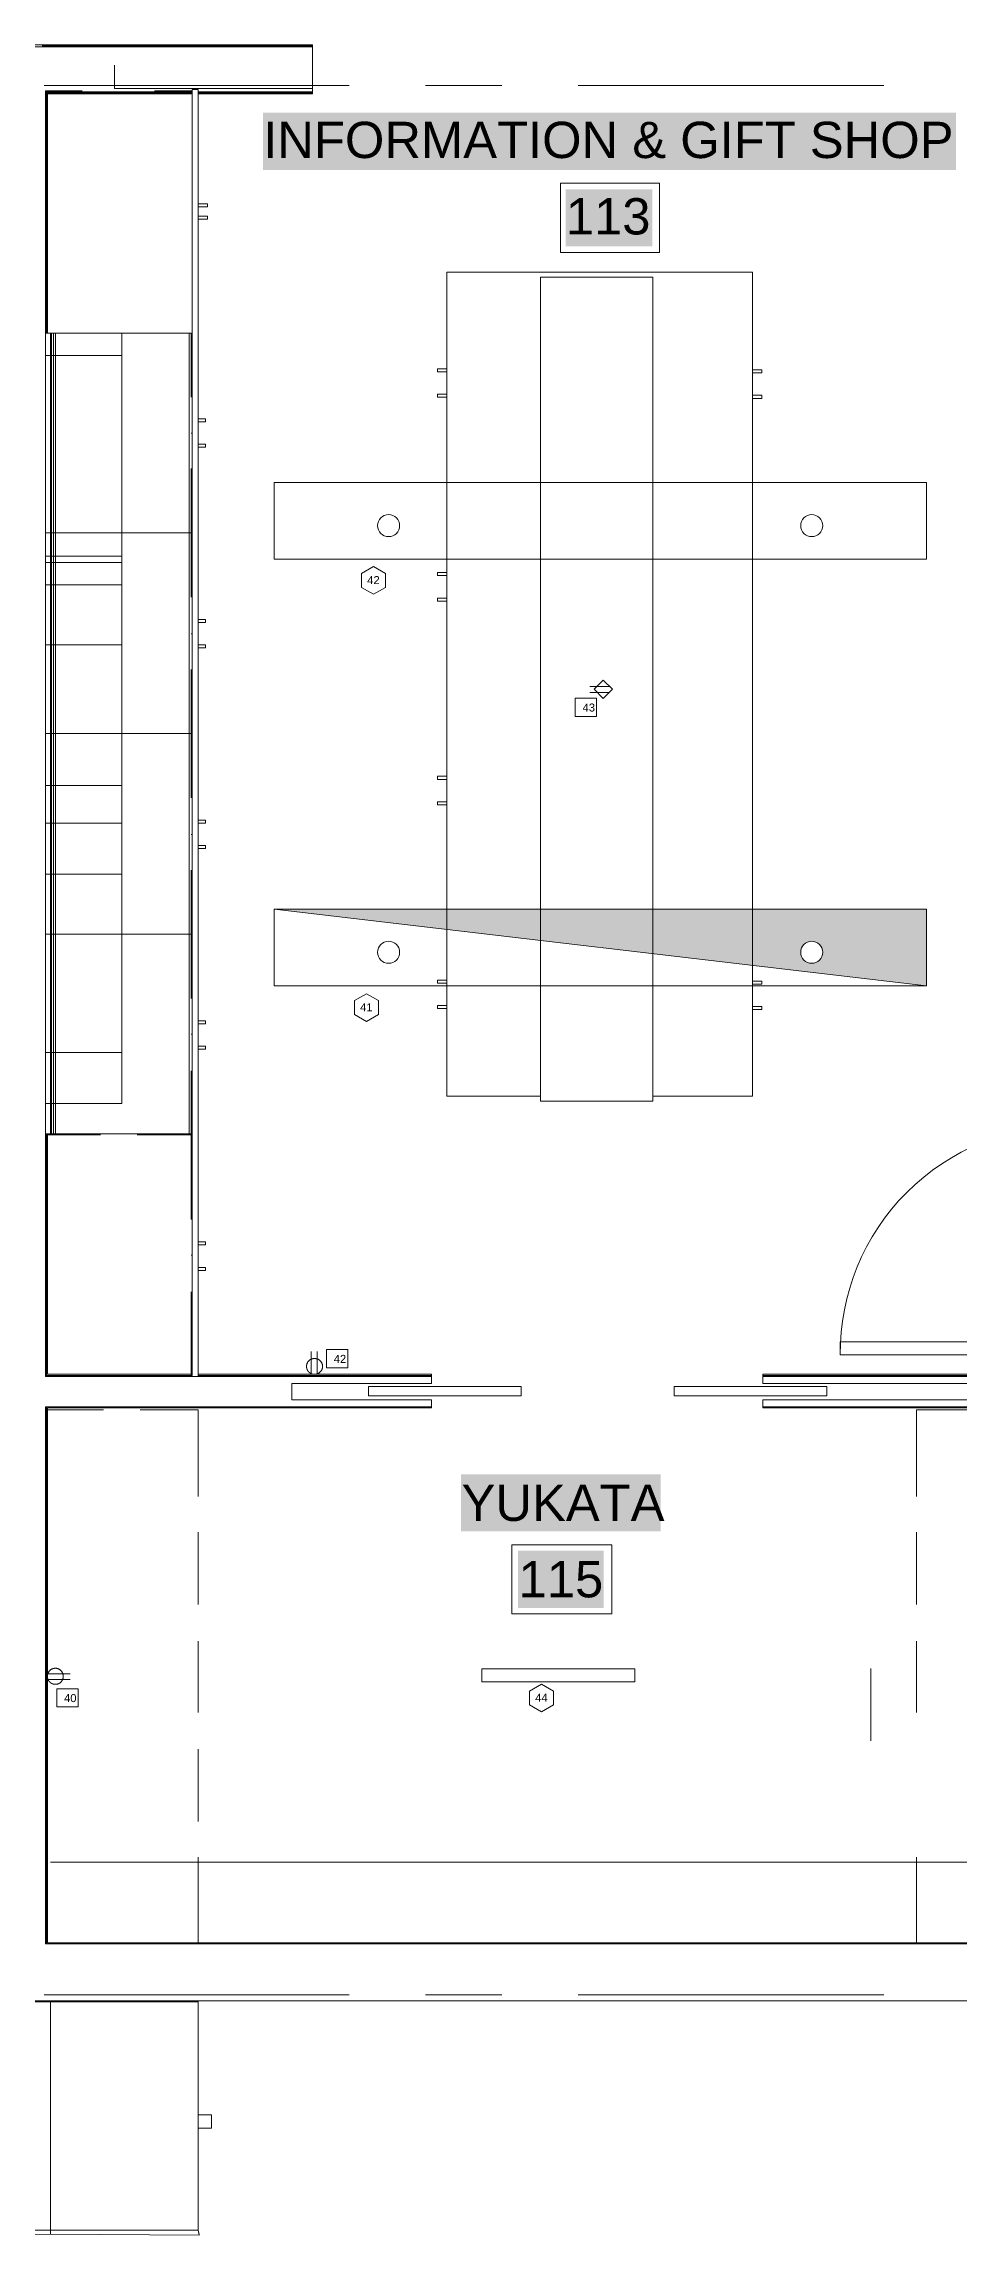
# Model space of a CAD drawing. Header units: inches. Extents: x 0.9 to 36.3, y 0.7 to 23.3.
# Drawn here: x 20.31 to 21.805, y 5.716 to 9.301 of the extents above; entities that cross this region are included whole.
import ezdxf

# ---------------------------------------------------------------- set-up
doc = ezdxf.new("R2010")
doc.units = ezdxf.units.IN
for name, color, linetype, lineweight, true_color in [('Blocks', 7, 'Continuous', 5, 0x9a9c7f), ('Boarder for name', 7, 'Continuous', 5, 0x777777), ('Doors', 7, 'Continuous', 5, 0xf2db9c), ('Lights', 7, 'Continuous', 5, 0xff0a0a), ('Numbering Lights', 1, 'Continuous', 0, 0xff0000), ('PDF_Geometry', 7, 'Continuous', 9, 0x777777)]:
    doc.layers.add(name, color=color, linetype=linetype, lineweight=lineweight, true_color=true_color)
doc.layers.add('Numbering receptecles', color=170, linetype='Continuous', lineweight=0)
doc.layers.add('Receptacles', color=170, linetype='Continuous', lineweight=0)
doc.layers.add('PDF_Solid Fills', color=7, linetype='Continuous', true_color=0xffffff)
doc.layers.add('PDF_Text', color=7, linetype='Continuous')
doc.styles.add('PDF Arial', font='arial.ttf')
doc.styles.get("Standard").update_dxf_attribs({"font": 'arial.ttf'})

msp = doc.modelspace()

# ---------------------------------------------------------------- hatches: boundary and pattern name
at = {"layer": 'Lights', "linetype": 'ByBlock', "ltscale": 0.001, "transparency": 33554559}
h = msp.add_hatch(color=256, dxfattribs=at)
h.paths.add_polyline_path([(21.7535, 7.8855), (21.4691, 7.8855), (21.4691, 7.7938), (21.7535, 7.7605)])
h.paths.add_polyline_path([(21.5839, 7.8152, -1), (21.5479, 7.8152, -1)], flags=16)
h.paths.add_polyline_path([(21.4691, 7.8855), (21.3058, 7.8855), (21.3058, 7.8129), (21.4691, 7.7938)])
h.paths.add_polyline_path([(21.3058, 7.8855), (21.1225, 7.8855), (21.1225, 7.8344), (21.3058, 7.8129)])
h.paths.add_polyline_path([(21.1225, 7.8855), (20.9691, 7.8855), (20.9691, 7.8524), (21.1225, 7.8344)])
h.paths.add_polyline_path([(20.9691, 7.8855), (20.6865, 7.8855), (20.9691, 7.8524)])

# ---------------------------------------------------------------- linework, layer by layer
at = {"layer": 'Blocks', "linetype": 'ByBlock'}
for points in [[(21.3058, 7.5797), (21.4691, 7.5797), (21.4691, 8.928), (20.9691, 8.928), (21.4691, 8.928), (21.4691, 7.5797)], [(21.1225, 8.9196), (21.1225, 7.5714), (21.3058, 7.5714), (21.3058, 8.9196), (21.1225, 8.9196), (21.1225, 7.5714), (21.3058, 7.5714), (21.3058, 8.9196), (21.1225, 8.9196), (21.3058, 8.9196), (21.3058, 7.5714), (21.1225, 7.5714)], [(20.9541, 8.7696), (20.9691, 8.7696), (20.9691, 8.7646), (20.9691, 8.7696), (20.9591, 8.7696), (20.9691, 8.7696), (20.9691, 8.7646), (20.9691, 8.7696), (20.9541, 8.7696), (20.9541, 8.7646), (20.9691, 8.7646), (20.9541, 8.7646)], [(20.9591, 8.7646), (20.9691, 8.7646)], [(21.4841, 8.763), (21.4691, 8.763), (21.4691, 8.768), (21.4841, 8.768)], [(21.4791, 8.768), (21.4691, 8.768)], [(20.9691, 8.723), (20.9541, 8.723), (20.9541, 8.728), (20.9691, 8.728), (20.9541, 8.728), (20.9541, 8.723), (20.9691, 8.723), (20.9591, 8.723)], [(20.9691, 8.728), (20.9591, 8.728)], [(21.4691, 8.7263), (21.4841, 8.7263), (21.4841, 8.7213), (21.4691, 8.7213)], [(20.9541, 7.7697), (20.9691, 7.7697), (20.9691, 7.7647), (20.9691, 7.7697), (20.9591, 7.7697), (20.9691, 7.7697), (20.9691, 7.7647), (20.9691, 7.7697), (20.9541, 7.7697), (20.9541, 7.7647), (20.9691, 7.7647), (20.9541, 7.7647)], [(20.9591, 7.7647), (20.9691, 7.7647)], [(21.4841, 7.763), (21.4691, 7.763), (21.4691, 7.768), (21.4841, 7.768)], [(21.4791, 7.768), (21.4691, 7.768)], [(20.9691, 7.723), (20.9541, 7.723), (20.9541, 7.728), (20.9691, 7.728), (20.9541, 7.728), (20.9541, 7.723), (20.9691, 7.723), (20.9591, 7.723)], [(20.9691, 7.728), (20.9591, 7.728)], [(21.4691, 7.7264), (21.4841, 7.7264), (21.4841, 7.7214), (21.4691, 7.7214)]]:
    msp.add_lwpolyline(points, close=True, dxfattribs=at)
for points in [[(20.9691, 7.6864), (20.9691, 7.5797), (20.9775, 7.5797), (21.1225, 7.5797), (20.9691, 7.5797), (20.9691, 8.928), (20.9691, 7.5797), (21.1225, 7.5797), (20.9691, 7.5797), (20.9691, 8.928), (21.4691, 8.928), (21.4691, 7.5797), (21.3058, 7.5797), (21.4608, 7.5797), (21.4691, 7.5797), (21.4691, 7.6864)], [(20.9691, 8.9113), (20.9691, 8.8046)], [(21.4691, 8.8046), (21.4691, 8.9113)], [(21.4691, 8.763), (21.4791, 8.763), (21.4691, 8.763), (21.4841, 8.763), (21.4841, 8.768), (21.4691, 8.768)], [(20.9691, 8.723), (20.9691, 8.728), (20.9691, 8.723)], [(20.9691, 8.723), (20.9691, 8.728), (20.9691, 8.723)], [(21.4691, 8.7213), (21.4791, 8.7213), (21.4691, 8.7213), (21.4841, 8.7213), (21.4841, 8.7263), (21.4691, 8.7263), (21.4791, 8.7263), (21.4691, 8.7263)], [(20.9691, 8.6863), (20.9691, 8.578), (20.9691, 8.4713)], [(21.4691, 8.4713), (21.4691, 8.578), (21.4691, 8.6863)], [(21.4691, 7.763), (21.4791, 7.763), (21.4691, 7.763), (21.4841, 7.763), (21.4841, 7.768), (21.4691, 7.768)], [(20.9691, 7.723), (20.9691, 7.728), (20.9691, 7.723)], [(20.9691, 7.723), (20.9691, 7.728), (20.9691, 7.723)], [(21.4691, 7.7214), (21.4791, 7.7214), (21.4691, 7.7214), (21.4841, 7.7214), (21.4841, 7.7264), (21.4691, 7.7264), (21.4791, 7.7264), (21.4691, 7.7264)]]:
    msp.add_lwpolyline(points, dxfattribs=at)
at = {"layer": 'Boarder for name', "linetype": 'ByBlock'}
for points in [[(21.1552, 9.0734), (21.3168, 9.0734), (21.3168, 8.9601), (21.1552, 8.9601)], [(21.0757, 6.846), (21.239, 6.846), (21.239, 6.7327), (21.0757, 6.7327)]]:
    msp.add_lwpolyline(points, close=True, dxfattribs=at)
at = {"layer": 'Doors', "linetype": 'ByBlock'}
msp.add_lwpolyline([(21.6125, 7.178), (21.6125, 7.1564), (21.9874, 7.1564), (21.9874, 7.178)], close=True, dxfattribs=at)
msp.add_arc((21.9845, 7.1593), 0.372, 89.546, 180.454, dxfattribs=at)
at = {"layer": 'Lights', "linetype": 'ByBlock', "ltscale": 0.001}
msp.add_line((20.6865, 7.8855), (21.7535, 7.7605), dxfattribs=at)
at = {"layer": 'Lights', "linetype": 'ByBlock'}
for points in [[(21.7535, 8.4584), (20.6865, 8.4584), (20.6865, 8.5834), (21.7535, 8.5834)], [(21.7535, 7.7605), (20.6865, 7.7605), (20.6865, 7.8855), (21.7535, 7.8855)], [(21.0266, 6.6217), (21.0266, 6.6427), (21.2766, 6.6427), (21.2766, 6.6217)]]:
    msp.add_lwpolyline(points, close=True, dxfattribs=at)
for centre in [(20.8739, 8.5131), (21.5659, 8.5131), (20.8739, 7.8152), (21.5659, 7.8152)]:
    msp.add_circle(centre, 0.018, dxfattribs=at)
at = {"layer": 'Numbering Lights', "linetype": 'ByBlock', "ltscale": 0.001}
for points in [[(20.8494, 8.4462), (20.8297, 8.4348), (20.8297, 8.4121), (20.8494, 8.4008), (20.869, 8.4121), (20.869, 8.4348)], [(20.8378, 7.7474), (20.8182, 7.7361), (20.8182, 7.7134), (20.8378, 7.702), (20.8575, 7.7134), (20.8575, 7.7361)], [(21.1241, 6.6178), (21.1045, 6.6065), (21.1045, 6.5838), (21.1241, 6.5724), (21.1438, 6.5838), (21.1438, 6.6065)]]:
    msp.add_lwpolyline(points, close=True, dxfattribs=at)
at = {"layer": 'Numbering receptecles', "linetype": 'ByBlock', "ltscale": 0.001}
for points in [[(21.1791, 8.2308), (21.2141, 8.2308), (21.2141, 8.2009), (21.1791, 8.2009)], [(20.7721, 7.1652), (20.8071, 7.1652), (20.8071, 7.1353), (20.7721, 7.1353)], [(20.331, 6.6103), (20.366, 6.6103), (20.366, 6.5805), (20.331, 6.5805)]]:
    msp.add_lwpolyline(points, close=True, dxfattribs=at)
at = {"layer": 'PDF_Geometry', "linetype": 'ByBlock'}
for points in [[(18.5709, 9.298), (18.5709, 9.1913), (18.5726, 9.1913), (18.5726, 9.2963), (20.3075, 9.2963), (20.7492, 9.2963), (20.7492, 9.298), (20.7492, 9.2996), (20.3075, 9.2996), (18.5876, 9.2996), (18.5876, 9.3013), (18.5692, 9.3013), (18.5692, 9.2863), (18.5709, 9.2863), (18.5692, 9.2863), (18.5692, 9.3013), (18.5876, 9.3013), (18.5876, 9.298), (18.5709, 9.298), (18.5709, 9.2863), (18.5709, 9.1913), (18.5709, 9.2196)], [(20.3142, 6.0998), (20.0359, 6.0998), (20.0359, 6.1931), (20.2375, 6.1931), (20.2375, 7.6647), (19.0326, 7.6647), (19.0326, 7.7147), (20.2375, 7.7147), (20.2375, 9.223), (18.6226, 9.223), (18.6226, 9.1913), (18.5726, 9.1913), (18.5726, 9.2663), (18.5726, 9.2963), (18.6226, 9.2963), (20.3075, 9.2963), (20.7492, 9.2963), (20.7492, 9.2663), (20.7492, 9.223), (20.5625, 9.223)], [(20.3075, 9.298), (20.7492, 9.298), (20.3075, 9.298)], [(20.7492, 9.2913), (20.7492, 9.228), (20.4258, 9.228), (20.4258, 9.2663)], [(20.7492, 9.228), (20.7492, 9.2913)], [(20.3108, 9.233), (20.8092, 9.233)], [(20.3125, 9.0846), (20.3125, 9.2246), (20.3725, 9.2246)], [(20.3458, 9.223), (20.3458, 9.2213), (20.3458, 9.2196), (20.3158, 9.2196), (20.3142, 9.2213), (20.5525, 9.2213), (20.3142, 9.2213), (20.3458, 9.2213), (20.3125, 9.2213)], [(20.5525, 7.1214), (20.3125, 7.1214), (20.3125, 7.6647), (20.3125, 7.7147), (20.3125, 9.223), (20.5525, 9.223)], [(20.5525, 9.223), (20.3125, 9.223), (20.3125, 8.8563)], [(20.3142, 9.2213), (20.3158, 9.2196), (20.3158, 8.828)], [(20.3142, 9.2213), (20.3142, 8.828), (20.3142, 9.2213)], [(20.5525, 9.2196), (20.3158, 9.2196)], [(20.4908, 9.2246), (20.5525, 9.2246)], [(20.5625, 7.1247), (20.9441, 7.1247), (20.9441, 7.123), (20.9441, 7.1214), (20.5625, 7.1214), (20.5625, 9.2263), (20.5525, 9.2263), (20.5525, 7.123)], [(20.5625, 7.6514), (20.5625, 7.5164), (20.5625, 8.8296), (20.5625, 9.2263), (20.5525, 9.2263), (20.5525, 8.8296), (20.5525, 7.5164), (20.5525, 7.123)], [(20.5625, 9.2246), (20.5625, 9.0846)], [(20.5625, 9.223), (20.7492, 9.223), (20.7492, 9.2213), (20.7492, 9.2196), (20.5625, 9.2196)], [(20.9341, 9.233), (21.0591, 9.233)], [(21.1841, 9.233), (21.6841, 9.233)], [(20.5625, 9.0346), (20.5725, 9.0346), (20.5625, 9.0346), (20.5775, 9.0346), (20.5775, 9.0396), (20.5625, 9.0396), (20.5725, 9.0396), (20.5625, 9.0396)], [(20.5625, 9.0146), (20.5725, 9.0146), (20.5625, 9.0146), (20.5775, 9.0146), (20.5775, 9.0196), (20.5625, 9.0196), (20.5725, 9.0196), (20.5625, 9.0196)], [(20.3725, 7.1214), (20.3125, 7.1214), (20.3125, 7.518), (20.5475, 7.518), (20.5475, 8.828), (20.3125, 8.828), (20.3725, 8.828), (20.3125, 8.828), (20.3125, 8.968)], [(20.5625, 8.968), (20.5625, 8.828), (20.5625, 8.6946)], [(20.3125, 8.6946), (20.3125, 8.828), (20.4025, 8.828)], [(20.3208, 8.828), (20.3258, 8.828), (20.3292, 8.828)], [(20.3208, 8.828), (20.3258, 8.828), (20.3292, 8.828)], [(20.3208, 8.828), (20.3258, 8.828), (20.3292, 8.828)], [(20.3225, 8.828), (20.3258, 8.828), (20.3292, 8.828)], [(20.3225, 8.828), (20.3225, 7.518)], [(20.3258, 8.828), (20.3258, 7.518)], [(20.3258, 8.828), (20.3258, 7.518)], [(20.3292, 8.828), (20.3292, 7.518)], [(20.3292, 8.828), (20.3292, 7.518)], [(20.3292, 8.828), (20.3292, 7.518)], [(20.3292, 8.828), (20.3292, 7.518)], [(20.4625, 8.828), (20.5525, 8.828), (20.4908, 8.828), (20.5508, 8.828), (20.5508, 8.723)], [(20.5525, 8.828), (20.5508, 8.828)], [(20.5508, 8.6646), (20.5525, 8.6646)], [(20.3125, 8.3663), (20.3125, 8.5013), (20.4025, 8.5013), (20.3125, 8.5013), (20.3125, 8.6346)], [(20.5508, 8.6063), (20.5508, 8.5013), (20.3292, 8.5013), (20.5508, 8.5013), (20.5508, 8.3963)], [(20.5625, 8.6346), (20.5625, 8.5013), (20.5625, 8.3663)], [(20.9691, 8.3897), (20.9691, 8.3947), (20.9691, 8.3897)], [(20.9691, 8.3897), (20.9691, 8.3947), (20.9691, 8.3897)], [(20.9691, 8.353), (20.9691, 8.2463), (20.9691, 8.138)], [(21.4691, 8.353), (21.4691, 8.2463), (21.4691, 8.138)], [(20.5508, 8.3363), (20.5525, 8.3363)], [(20.3125, 8.038), (20.3125, 8.173), (20.4025, 8.173), (20.3125, 8.173), (20.3125, 8.308)], [(20.5625, 8.308), (20.5625, 8.173), (20.5625, 8.038)], [(20.5508, 8.278), (20.5508, 8.173), (20.3292, 8.173), (20.5508, 8.173), (20.5508, 8.068)], [(20.9691, 8.0563), (20.9691, 8.0613), (20.9691, 8.0563)], [(20.9691, 8.0563), (20.9691, 8.0613), (20.9691, 8.0563)], [(20.5508, 8.008), (20.5525, 8.008)], [(20.9691, 8.0197), (20.9691, 7.913), (20.9691, 7.8047)], [(21.4691, 8.0197), (21.4691, 7.913), (21.4691, 7.8047)], [(20.3125, 7.7097), (20.3125, 7.8447), (20.4025, 7.8447), (20.3125, 7.8447), (20.3125, 7.9797)], [(20.5625, 7.9797), (20.5625, 7.8447), (20.5625, 7.7097)], [(20.5508, 7.9497), (20.5508, 7.8447), (20.3292, 7.8447), (20.5508, 7.8447), (20.5508, 7.7397)], [(20.5508, 7.6814), (20.5525, 7.6814)], [(20.4025, 7.5164), (20.3125, 7.5164), (20.3125, 7.6514)], [(20.5508, 7.6214), (20.5508, 7.5164), (20.4908, 7.5164), (20.5508, 7.5164), (20.5508, 7.378)], [(20.3125, 7.3797), (20.3125, 7.518), (20.3725, 7.518)], [(20.5525, 7.1214), (20.3125, 7.1214), (20.3125, 7.123), (20.5525, 7.123), (20.3142, 7.123), (20.3142, 7.518), (20.3142, 7.1214)], [(20.3158, 7.518), (20.3158, 7.1247), (20.5525, 7.1247)], [(20.3258, 7.518), (20.3208, 7.518)], [(20.3258, 7.518), (20.3208, 7.518)], [(20.3292, 7.518), (20.3258, 7.518), (20.3208, 7.518)], [(20.3292, 7.518), (20.3258, 7.518), (20.3208, 7.518)], [(20.3292, 7.518), (20.3258, 7.518), (20.3208, 7.518)], [(20.3292, 7.518), (20.3258, 7.518), (20.3225, 7.518)], [(20.3292, 7.518), (20.3258, 7.518), (20.3225, 7.518)], [(20.3292, 7.518), (20.3258, 7.518), (20.3225, 7.518)], [(20.3292, 7.518), (20.3258, 7.518)], [(20.3292, 7.518), (20.3258, 7.518)], [(20.5525, 7.5164), (20.5508, 7.5164), (20.5525, 7.5164), (20.4625, 7.5164)], [(20.4908, 7.518), (20.5525, 7.518)], [(20.5625, 7.518), (20.5625, 7.3797)], [(20.5625, 7.1214), (20.5625, 7.5164)], [(23.6524, 7.4097), (23.6524, 7.1214), (23.6524, 7.433), (23.7024, 7.433), (23.7024, 7.0964), (23.7024, 7.0597), (23.7024, 7.0164), (23.6524, 7.0164), (23.6524, 7.0597), (23.6524, 7.0714), (22.0358, 7.0714), (22.0358, 6.1931), (23.6524, 6.1931), (23.6524, 6.2247), (23.7024, 6.2247), (23.7024, 6.1931), (23.9507, 6.1931), (23.9507, 6.0998), (20.3292, 6.0998)], [(20.5508, 7.3197), (20.5525, 7.3197)], [(20.3725, 7.123), (20.3125, 7.123), (20.3125, 7.2614)], [(20.5508, 7.2597), (20.5508, 7.123)], [(20.5625, 7.2614), (20.5625, 7.123)], [(21.9874, 6.1931), (20.3125, 6.1931), (20.3125, 7.0714), (20.9441, 7.0714), (20.9441, 7.083), (20.7158, 7.083), (20.7158, 7.1097), (20.9441, 7.1097), (20.9441, 7.1214), (20.5625, 7.1214)], [(20.5525, 7.123), (20.4908, 7.123)], [(20.5508, 7.1214), (20.4908, 7.1214)], [(20.5525, 7.1214), (20.5508, 7.1214)], [(20.5625, 7.1214), (20.5525, 7.1214), (20.5625, 7.1214)], [(21.9874, 7.1214), (21.4858, 7.1214), (21.4858, 7.123), (21.9858, 7.123)], [(21.9874, 7.1214), (21.4858, 7.1214), (21.4858, 7.1097), (21.8408, 7.1097)], [(20.3125, 7.0714), (20.3125, 7.0714)], [(20.3142, 7.0714), (20.9441, 7.0714), (20.3125, 7.0714), (20.9441, 7.0714), (20.9441, 7.0697), (20.3158, 7.0697), (20.3158, 6.1947), (21.9841, 6.1947), (21.9841, 7.0697), (21.4858, 7.0697), (21.4858, 7.0714), (21.9874, 7.0714), (21.4858, 7.0714), (21.9858, 7.0714), (21.9858, 6.1931), (21.9858, 7.0714)], [(21.9874, 7.0714), (21.9874, 6.1931), (21.9858, 6.1931), (20.3142, 6.1931), (20.3125, 6.1931), (20.3125, 7.0714)], [(20.3142, 7.0714), (20.3142, 6.1931), (20.3142, 7.0714)], [(20.9441, 7.0714), (20.9441, 7.0714)], [(21.8408, 7.083), (21.4858, 7.083), (21.4858, 7.0714), (21.9874, 7.0714)], [(21.4858, 7.0714), (21.4858, 7.0714)], [(21.7374, 6.9247), (21.7374, 7.0664), (21.8324, 7.0664)], [(21.7374, 6.7481), (21.7374, 6.8664)], [(21.7374, 6.5714), (21.7374, 6.6881)], [(21.6628, 6.5253), (21.6628, 6.6437)], [(20.3208, 6.3264), (21.9841, 6.3264)], [(21.8324, 6.1931), (21.7374, 6.1931), (21.7374, 6.3347)], [(20.3208, 6.0981), (20.3208, 5.7248), (20.3208, 5.7181), (20.0775, 5.7164)], [(20.5375, 6.0981), (20.5375, 6.0998), (20.5625, 6.0998), (20.3292, 6.0998), (20.3208, 6.0998), (20.3142, 6.0998), (20.0792, 6.0998), (20.1042, 6.0998), (20.3208, 6.0998), (20.5375, 6.0998)], [(20.3108, 6.1098), (20.8092, 6.1098)], [(20.3192, 6.0998), (20.3208, 6.0998), (20.3208, 6.0981), (20.3192, 6.0981)], [(20.5625, 6.0981), (20.5625, 6.0981)], [(20.5625, 5.8914), (20.5625, 5.7248), (20.5625, 6.0981), (20.5625, 5.9131)], [(20.9341, 6.1098), (21.0591, 6.1098)], [(21.1841, 6.1098), (21.6841, 6.1098)], [(20.5625, 5.9131), (20.5842, 5.9131), (20.5625, 5.9131)], [(20.5625, 5.8914), (20.5842, 5.8914), (20.5625, 5.8914)], [(20.5642, 5.7164), (20.3208, 5.7181)]]:
    msp.add_lwpolyline(points, dxfattribs=at)
for points in [[(20.5625, 9.2213), (20.7492, 9.2213)], [(20.5625, 9.0396), (20.5775, 9.0396), (20.5775, 9.0346), (20.5625, 9.0346)], [(20.5625, 9.0196), (20.5775, 9.0196), (20.5775, 9.0146), (20.5625, 9.0146)], [(20.3208, 7.518), (20.3208, 8.828), (20.3125, 8.828), (20.3125, 7.518)], [(20.4375, 8.453), (20.3125, 8.453), (20.3125, 8.828), (20.4375, 8.828)], [(20.3225, 8.828), (20.3208, 8.828), (20.3208, 7.518), (20.3225, 7.518)], [(20.3292, 8.828), (20.3258, 8.828), (20.3208, 8.828), (20.3258, 8.828), (20.3292, 8.828), (20.3258, 8.828), (20.3225, 8.828), (20.3258, 8.828)], [(20.3292, 7.518), (20.3292, 8.828)], [(20.3292, 7.518), (20.3292, 8.828)], [(20.4375, 8.4163), (20.3125, 8.4163), (20.3125, 8.7913), (20.4375, 8.7913)], [(20.5625, 8.688), (20.5742, 8.688), (20.5742, 8.683), (20.5625, 8.683), (20.5742, 8.683), (20.5742, 8.688), (20.5625, 8.688), (20.5692, 8.688)], [(20.5625, 8.683), (20.5692, 8.683)], [(20.5742, 8.6413), (20.5625, 8.6413), (20.5692, 8.6413), (20.5625, 8.6413), (20.5742, 8.6413), (20.5742, 8.6463), (20.5625, 8.6463), (20.5742, 8.6463)], [(20.5692, 8.6463), (20.5625, 8.6463)], [(20.4625, 8.5013), (20.5525, 8.5013)], [(20.5525, 8.5013), (20.5508, 8.5013)], [(20.4375, 8.088), (20.3125, 8.088), (20.3125, 8.463), (20.4375, 8.463)], [(20.9541, 8.4363), (20.9691, 8.4363), (20.9691, 8.4313), (20.9691, 8.4363), (20.9591, 8.4363), (20.9691, 8.4363), (20.9691, 8.4313), (20.9691, 8.4363), (20.9541, 8.4363), (20.9541, 8.4313), (20.9691, 8.4313), (20.9541, 8.4313)], [(20.9591, 8.4313), (20.9691, 8.4313)], [(20.9691, 8.3897), (20.9541, 8.3897), (20.9541, 8.3947), (20.9691, 8.3947), (20.9541, 8.3947), (20.9541, 8.3897), (20.9691, 8.3897), (20.9591, 8.3897)], [(20.9691, 8.3947), (20.9591, 8.3947)], [(20.5625, 8.3597), (20.5742, 8.3597), (20.5742, 8.3547), (20.5625, 8.3547), (20.5742, 8.3547), (20.5742, 8.3597), (20.5625, 8.3597), (20.5692, 8.3597)], [(20.5625, 8.3547), (20.5692, 8.3547)], [(20.4375, 7.943), (20.3125, 7.943), (20.3125, 8.318), (20.4375, 8.318)], [(20.5742, 8.313), (20.5625, 8.313), (20.5692, 8.313), (20.5625, 8.313), (20.5742, 8.313), (20.5742, 8.318), (20.5625, 8.318), (20.5742, 8.318)], [(20.5692, 8.318), (20.5625, 8.318)], [(20.4625, 8.173), (20.5525, 8.173)], [(20.5525, 8.173), (20.5508, 8.173)], [(20.9541, 8.103), (20.9691, 8.103), (20.9691, 8.098), (20.9691, 8.103), (20.9591, 8.103), (20.9691, 8.103), (20.9691, 8.098), (20.9691, 8.103), (20.9541, 8.103), (20.9541, 8.098), (20.9691, 8.098), (20.9541, 8.098)], [(20.9591, 8.098), (20.9691, 8.098)], [(20.5625, 8.0313), (20.5742, 8.0313), (20.5742, 8.0263), (20.5625, 8.0263), (20.5742, 8.0263), (20.5742, 8.0313), (20.5625, 8.0313), (20.5692, 8.0313)], [(20.9691, 8.0563), (20.9541, 8.0563), (20.9541, 8.0613), (20.9691, 8.0613), (20.9541, 8.0613), (20.9541, 8.0563), (20.9691, 8.0563), (20.9591, 8.0563)], [(20.9691, 8.0613), (20.9591, 8.0613)], [(20.4375, 7.6514), (20.3125, 7.6514), (20.3125, 8.0263), (20.4375, 8.0263)], [(20.5625, 8.0263), (20.5692, 8.0263)], [(20.5742, 7.9847), (20.5625, 7.9847), (20.5692, 7.9847), (20.5625, 7.9847), (20.5742, 7.9847), (20.5742, 7.9897), (20.5625, 7.9897), (20.5742, 7.9897)], [(20.5692, 7.9897), (20.5625, 7.9897)], [(20.4375, 7.568), (20.3125, 7.568), (20.3125, 7.943), (20.4375, 7.943)], [(20.5525, 7.8447), (20.4625, 7.8447), (20.5525, 7.8447), (20.5508, 7.8447)], [(20.5625, 7.703), (20.5742, 7.703), (20.5742, 7.698), (20.5625, 7.698), (20.5742, 7.698), (20.5742, 7.703), (20.5625, 7.703), (20.5692, 7.703)], [(20.5625, 7.698), (20.5692, 7.698)], [(20.5742, 7.6564), (20.5625, 7.6564), (20.5692, 7.6564), (20.5625, 7.6564), (20.5742, 7.6564), (20.5742, 7.6614), (20.5625, 7.6614), (20.5742, 7.6614)], [(20.5692, 7.6614), (20.5625, 7.6614)], [(20.3725, 7.5164), (20.3125, 7.5164)], [(20.5625, 7.3414), (20.5742, 7.3414), (20.5742, 7.3364), (20.5625, 7.3364), (20.5742, 7.3364), (20.5742, 7.3414), (20.5625, 7.3414), (20.5692, 7.3414)], [(20.5625, 7.3364), (20.5692, 7.3364)], [(20.5742, 7.2947), (20.5625, 7.2947), (20.5692, 7.2947), (20.5625, 7.2947), (20.5742, 7.2947), (20.5742, 7.2997), (20.5625, 7.2997), (20.5742, 7.2997)], [(20.5692, 7.2997), (20.5625, 7.2997)], [(20.9441, 7.123), (20.5625, 7.123)], [(20.8408, 7.0897), (20.8408, 7.1047), (21.0908, 7.1047), (21.0908, 7.0897)], [(21.5908, 7.0897), (21.5908, 7.1047), (21.3408, 7.1047), (21.3408, 7.0897)], [(21.9841, 7.1247), (21.9841, 7.123), (21.9858, 7.123), (21.4858, 7.123), (21.4858, 7.1247)], [(20.4075, 7.0664), (20.3125, 7.0664), (20.3125, 6.9247), (20.3125, 7.0664)], [(20.5625, 6.9247), (20.5625, 7.0664), (20.4675, 7.0664), (20.5625, 7.0664)], [(20.3125, 6.8664), (20.3125, 6.7481)], [(20.5625, 6.7481), (20.5625, 6.8664)], [(20.3125, 6.6881), (20.3125, 6.5714)], [(20.5625, 6.5714), (20.5625, 6.6881)], [(20.3125, 6.5114), (20.3125, 6.3931)], [(20.5625, 6.3931), (20.5625, 6.5114)], [(20.3125, 6.3347), (20.3125, 6.1931), (20.4075, 6.1931), (20.3125, 6.1931)], [(20.5625, 6.1931), (20.5625, 6.3347), (20.5625, 6.1931), (20.4675, 6.1931)], [(20.3125, 6.1931), (21.9874, 6.1931)], [(20.5625, 6.0981), (20.5375, 6.0981), (20.3208, 6.0981), (20.1042, 6.0981), (20.0792, 6.0981), (20.0792, 6.0998), (20.3208, 6.0998), (20.5625, 6.0998)], [(20.5625, 5.8914), (20.5625, 5.9131)], [(20.5842, 5.8914), (20.5842, 5.9131)], [(20.0792, 5.7248), (20.0775, 5.7181), (20.0775, 5.7164), (20.0792, 5.7248), (20.3208, 5.7248), (20.5625, 5.7248), (20.3208, 5.7248)], [(20.5625, 5.7248), (20.5642, 5.7164), (20.5642, 5.7181)]]:
    msp.add_lwpolyline(points, close=True, dxfattribs=at)
at = {"layer": 'PDF_Solid Fills', "linetype": 'ByBlock', "transparency": 33554559}
for points in [[(20.6685, 9.1884), (20.6685, 9.0951), (21.8018, 9.1884), (21.8018, 9.0951)], [(21.1635, 9.0634), (21.1635, 8.9701), (21.3051, 9.0634), (21.3051, 8.9701)], [(20.9923, 6.8676), (21.319, 6.8676), (20.9923, 6.961), (21.319, 6.961)], [(21.0857, 6.7427), (21.2257, 6.7427), (21.0857, 6.836), (21.2257, 6.836)]]:
    msp.add_solid(points, dxfattribs=at)
at = {"layer": 'Receptacles', "linetype": 'ByBlock'}
for points in [[(21.2028, 8.2502), (21.235, 8.2502)], [(21.2028, 8.2401), (21.235, 8.2401)], [(20.7474, 7.1621), (20.7474, 7.1257)], [(20.757, 7.1621), (20.757, 7.1254)], [(20.3532, 6.635), (20.3166, 6.635)], [(20.3532, 6.6254), (20.3169, 6.6254)]]:
    msp.add_lwpolyline(points, dxfattribs=at)
msp.add_lwpolyline([(21.24, 8.2455), (21.2249, 8.2303), (21.2101, 8.2455), (21.2249, 8.2603)], close=True, dxfattribs=at)
for points in [[(20.7526, 7.1247), (20.7491, 7.1247), (20.7459, 7.126), (20.7434, 7.1285), (20.741, 7.1309), (20.7396, 7.1342), (20.7397, 7.1376), (20.7397, 7.145), (20.7452, 7.1506), (20.7526, 7.1506), (20.76, 7.1506), (20.7659, 7.145), (20.7659, 7.1376), (20.7659, 7.1306), (20.76, 7.1247), (20.7526, 7.1247)], [(20.3158, 6.6306), (20.3158, 6.6271), (20.3171, 6.6238), (20.3196, 6.6214), (20.3221, 6.6189), (20.3253, 6.6176), (20.3288, 6.6176), (20.3362, 6.6176), (20.3417, 6.6232), (20.3417, 6.6306), (20.3417, 6.638), (20.3362, 6.6439), (20.3288, 6.6439), (20.3218, 6.6439), (20.3158, 6.638), (20.3158, 6.6306)]]:
    msp.add_rational_spline(points, [1, 0.948448710105, 0.948448710105, 1, 0.948448710105, 0.948448710105, 1, 1, 1, 1, 1, 1, 1, 1, 1, 1], degree=3, knots=[0, 0, 0, 0, 0.79168, 0.79168, 0.79168, 1.583359, 1.583359, 1.583359, 2.583359, 2.583359, 2.583359, 3.583359, 3.583359, 3.583359, 4.583359, 4.583359, 4.583359, 4.583359], dxfattribs=at)

# ---------------------------------------------------------------- texts
at = {"layer": 'Numbering Lights', "linetype": 'ByBlock', "ltscale": 0.001}
for s, p in [('42', (20.8389, 8.4174)), ('41', (20.8273, 7.7186)), ('44', (21.1136, 6.589))]:
    msp.add_text(s, height=0.01309, dxfattribs=at).set_placement(p)
at = {"layer": 'Numbering receptecles', "linetype": 'ByBlock', "ltscale": 0.001}
for s, p in [('43', (21.1912, 8.209)), ('42', (20.7842, 7.1434)), ('40', (20.3431, 6.5885))]:
    msp.add_text(s, height=0.01309, dxfattribs=at).set_placement(p)
at = {"layer": 'PDF_Text', "linetype": 'ByBlock', "attachment_point": 4, "style": 'PDF Arial'}
for s, insert, char_height in [('INFORMATION & GIFT SHOP', (20.6688, 9.1437), 0.059386), ('113', (21.1638, 9.0187), 0.05939), ('YUKATA', (20.9932, 6.9141), 0.05939), ('115', (21.0865, 6.7891), 0.05939)]:
    msp.add_mtext(s, dxfattribs=dict(at, insert=insert, char_height=char_height))

doc.saveas('drawing.dxf')
